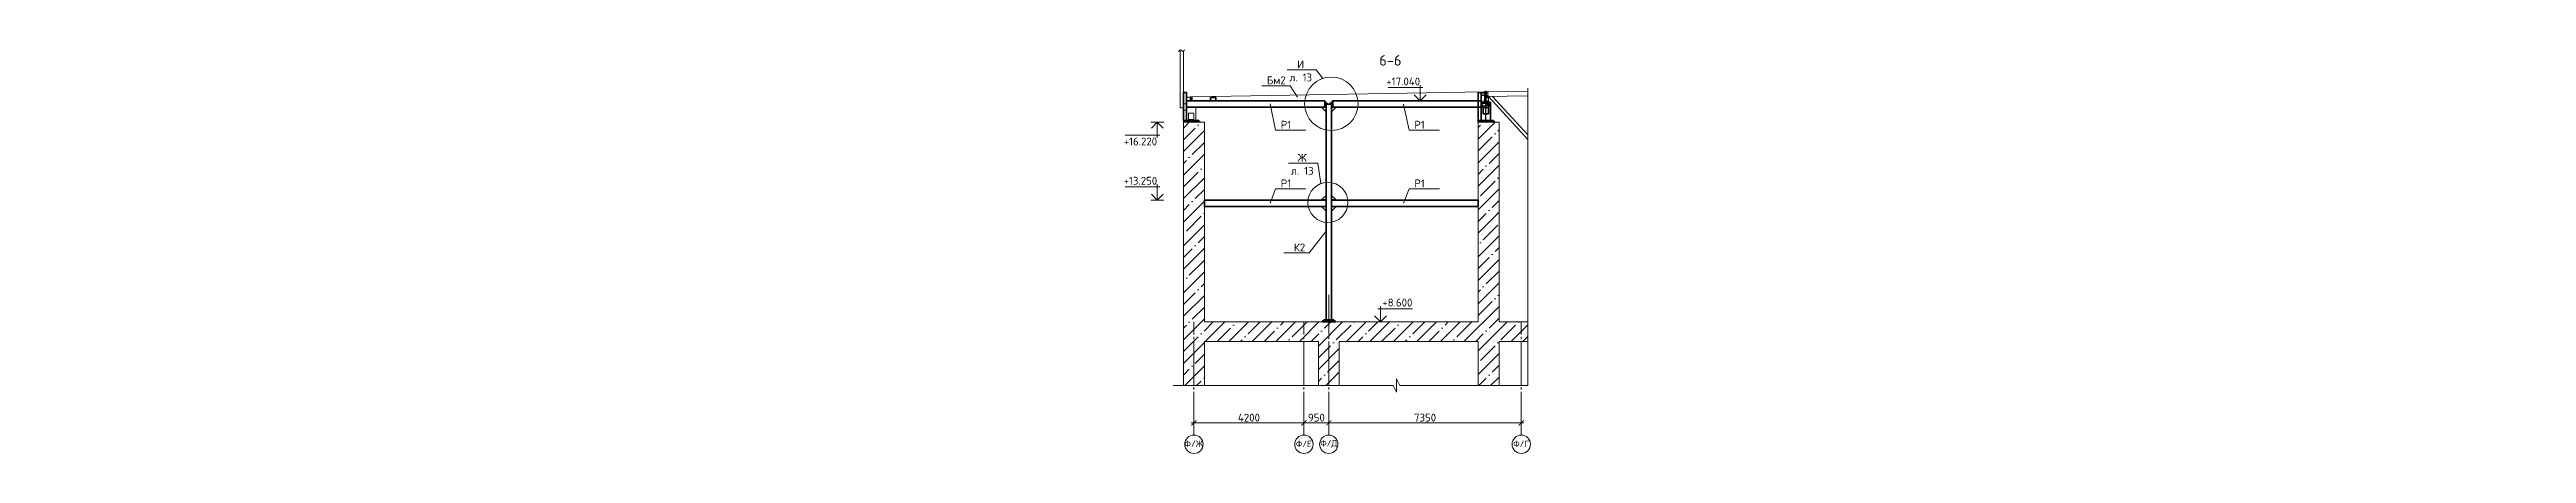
# Model space of a CAD drawing. Header units: millimetres. Extents: x -219546 to -124963, y -63890 to -48478.
import ezdxf
from ezdxf import colors
from ezdxf.entities.mleader import LeaderData, LeaderLine
from ezdxf.math import Vec2, Vec3

# ---------------------------------------------------------------- set-up
doc = ezdxf.new("R2010")
doc.units = ezdxf.units.MM
doc.linetypes.add('JIS_02_2.0', pattern=[3, 2, -1])
doc.linetypes.add('JIS_08_11', pattern=[12.8, 11, -0.6, 0.6, -0.6])
for name, color, linetype, lineweight in [('НАДПИСИ', 11, 'Continuous', 13), ('ОСЕВАЯ', 50, 'JIS_08_11', 13), ('ОСНОВНАЯ', 213, 'Continuous', 35), ('РАЗМЕРЫ', 141, 'Continuous', 13), ('ШТРИХОВАЯ', 84, 'JIS_02_2.0', 13)]:
    doc.layers.add(name, color=color, linetype=linetype, lineweight=lineweight)
doc.styles.add('_ОСК', font='isocpeur.ttf', dxfattribs={"height": 3})
doc.styles.add('ОСК', font='isocpeur.ttf')
doc.dimstyles.new('Размеры_общие', dxfattribs={"dimtxt": 3, "dimasz": 2, "dimexe": 1, "dimexo": 0, "dimgap": 0.5, "dimtad": 1, "dimdec": 0, "dimzin": 0, "dimdsep": 46, "dimtxsty": 'ОСК', "dimblk": 'ARCHTICK', "dimcen": 1, "dimdle": 1, "dimclrd": 256, "dimclre": 256, "dimclrt": 256, "dimadec": 0, "dimazin": 0, "dimtfac": 1, "dimtdec": 0, "dimtofl": 0, "dimtmove": 1, "dimatfit": 3, "dimfxl": 1, "dimtolj": 1, "dimtzin": 0, "dimlwd": -1, "dimlwe": -1, "dimarcsym": 0})

# ---------------------------------------------------------------- blocks, each defined once
blk = doc.blocks.new('A$C42093D09')
at = {"layer": 'ОСНОВНАЯ'}
for q in [(22, 228), (478, 228)]:
    blk.add_line((250, 0), q, dxfattribs=at)
at = {"layer": 'РАЗМЕРЫ'}
for p, q in [((150, 500), (1475, 500)), ((250, 0), (250, 600)), ((250, 0), (250, 600)), ((250, 0), (250, 600)), ((500, 0), (0, 0))]:
    blk.add_line(p, q, dxfattribs=at)
blk = doc.blocks.new('_ArchTick')
at = {"color": 0, "linetype": 'ByBlock', "const_width": 0.15}
blk.add_lwpolyline([(-0.5, -0.5), (0.5, 0.5)], dxfattribs=at)
blk = doc.blocks.new('*D8')
at = {"layer": 'Defpoints', "color": 0, "transparency": 16777216}
for p in [(-175846, -62558), (-171646, -62558), (-171646, -62724)]:
    blk.add_point(p, dxfattribs=at)
at = {"layer": 'НАДПИСИ', "transparency": 16777216}
for p, q in [((-175946, -62724), (-171546, -62724)), ((-175846, -62558), (-175846, -62824)), ((-171646, -62558), (-171646, -62824))]:
    blk.add_line(p, q, dxfattribs=at)
at = {"layer": 'НАДПИСИ', "transparency": 16777216, "xscale": 200, "yscale": 200, "zscale": 200, "rotation": 180}
blk.add_blockref('_ArchTick', (-175846, -62724), dxfattribs=at)
at = {"layer": 'НАДПИСИ', "transparency": 16777216, "xscale": 200, "yscale": 200, "zscale": 200}
blk.add_blockref('_ArchTick', (-171646, -62724), dxfattribs=at)
at = {"layer": 'НАДПИСИ', "transparency": 16777216, "insert": (-173746, -62524), "char_height": 300, "attachment_point": 5, "style": '_ОСК'}
blk.add_mtext('\\A1;4200', dxfattribs=at)
blk = doc.blocks.new('_None')
blk = doc.blocks.new('*D9')
at = {"layer": 'Defpoints', "color": 0, "transparency": 16777216}
for p in [(-171646, -62558), (-170696, -62444), (-170696, -62724)]:
    blk.add_point(p, dxfattribs=at)
at = {"layer": 'НАДПИСИ', "transparency": 16777216}
for p, q in [((-171746, -62724), (-170596, -62724)), ((-171646, -62558), (-171646, -62824)), ((-170696, -62444), (-170696, -62824))]:
    blk.add_line(p, q, dxfattribs=at)
at = {"layer": 'НАДПИСИ', "transparency": 16777216, "xscale": 200, "yscale": 200, "zscale": 200, "rotation": 180}
blk.add_blockref('_ArchTick', (-171646, -62724), dxfattribs=at)
at = {"layer": 'НАДПИСИ', "transparency": 16777216, "xscale": 200, "yscale": 200, "zscale": 200}
blk.add_blockref('_ArchTick', (-170696, -62724), dxfattribs=at)
at = {"layer": 'НАДПИСИ', "transparency": 16777216, "insert": (-171171, -62524), "char_height": 300, "attachment_point": 5, "style": '_ОСК'}
blk.add_mtext('\\A1;950', dxfattribs=at)
blk = doc.blocks.new('*D10')
at = {"layer": 'Defpoints', "color": 0, "transparency": 16777216}
for p in [(-170696, -62444), (-163346, -62429), (-163346, -62724)]:
    blk.add_point(p, dxfattribs=at)
at = {"layer": 'НАДПИСИ', "transparency": 16777216}
for p, q in [((-170796, -62724), (-163246, -62724)), ((-170696, -62444), (-170696, -62824)), ((-163346, -62429), (-163346, -62824))]:
    blk.add_line(p, q, dxfattribs=at)
at = {"layer": 'НАДПИСИ', "transparency": 16777216, "xscale": 200, "yscale": 200, "zscale": 200, "rotation": 180}
blk.add_blockref('_ArchTick', (-170696, -62724), dxfattribs=at)
at = {"layer": 'НАДПИСИ', "transparency": 16777216, "xscale": 200, "yscale": 200, "zscale": 200}
blk.add_blockref('_ArchTick', (-163346, -62724), dxfattribs=at)
at = {"layer": 'НАДПИСИ', "transparency": 16777216, "insert": (-167021, -62524), "char_height": 300, "attachment_point": 5, "style": '_ОСК'}
blk.add_mtext('\\A1;7350', dxfattribs=at)

msp = doc.modelspace()

# ---------------------------------------------------------------- hatches: boundary and pattern name
at = {"layer": 'НАДПИСИ'}
h = msp.add_hatch(color=256, dxfattribs=at)
h.dxf.hatch_style = 1
h.paths.add_polyline_path([(-164710.1, -50450.5, 0.4142136), (-164720.1, -50460.5), (-164710.1, -50460.5)])
h = msp.add_hatch(color=256, dxfattribs=at)
h.dxf.hatch_style = 1
h.paths.add_polyline_path([(-164694.1, -50450.5, -0.4142136), (-164684.1, -50460.5), (-164694.1, -50460.5)])
h = msp.add_hatch(dxfattribs=at)
h.set_pattern_fill('ANSI35', color=256, scale=100)
h.set_pattern_definition([(45, (-52207.4, -3766.4), (-449.0128, 449.0128), []), (45, (-51758.36, -3766.4), (-449.0128, 449.0128), [793.75, -158.75, 0, -158.75])])
h.paths.add_polyline_path([(-176246.1, -61298.2), (-175446.1, -61298.2), (-175446.1, -59620.5), (-171646.1, -59620.5), (-171646.1, -58870.5), (-175446.1, -58870.5), (-175446.1, -51250.5), (-176246.1, -51250.5)])
h.paths.add_polyline_path([(-171096.1, -59620.5), (-171096.1, -61298.2), (-170696.1, -61298.2), (-170696.1, -58870.5), (-170941.1, -58870.5), (-171646.1, -58870.5), (-171646.1, -59620.5)])
h.paths.add_polyline_path([(-170296.1, -59620.5), (-164996.1, -59620.5), (-164996.1, -61298.2), (-164196.1, -61298.2), (-164196.1, -59620.5), (-163346.1, -59620.5), (-163346.1, -58870.5), (-164196.1, -58870.5), (-164196.1, -51646.2, -0.204581), (-164996.1, -51681.9), (-164996.1, -58870.5), (-170696.1, -58870.5), (-170696.1, -61298.2), (-170296.1, -61298.2)])
h.paths.add_polyline_path([(-163099.5, -58870.5), (-163346.1, -58870.5), (-163346.1, -59620.5), (-163099.5, -59620.5)])
h.paths.add_polyline_path([(-164196.1, -51646.2), (-164196.1, -51250.5), (-164996.1, -51250.5), (-164996.1, -51681.9, 0.204581)])
h = msp.add_hatch(dxfattribs=at)
h.set_pattern_fill('AR-SAND', color=256, scale=0.5)
h.set_pattern_definition([(37.5, (-263443.697, -5702.894), (-0.8000156, 24.470662), [0, -19.304, 0, -21.59, 0, -20.6375]), (7.5, (-263443.697, -5702.894), (22.476164, 35.841255), [0, -10.414, 0, -17.399, 0, -6.6675]), (327.5, (-263459.318, -5702.894), (39.5496185, 0.0718592), [0, -6.35, 0, -22.86, 0, -29.845]), (317.5, (-263459.318, -5702.894), (38.177823, 11.146466), [0, -3.175, 0, -14.986, 0, -17.145])])
edge = h.paths.add_edge_path()
edge.add_line((-170791.1, -58870.5), (-170791.1, -58820.5))
edge.add_line((-170791.1, -58820.5), (-170891.1, -58820.5))
edge.add_arc((-170891.3, -58870.3), 49.8, 89.819862, 180.180138)
edge.add_line((-170941.1, -58870.5), (-170791.1, -58870.5))
h.paths.add_polyline_path([(-170791.1, -58820.5), (-170791.1, -58870.5), (-170691.1, -58870.5), (-170691.1, -58820.5)])
h.paths.add_polyline_path([(-170591.1, -58870.5), (-170591.1, -58820.5), (-170691.1, -58820.5), (-170691.1, -58870.5)])
edge = h.paths.add_edge_path()
edge.add_arc((-170501.1, -58870.5), 50, 0, 90)
edge.add_line((-170501.1, -58820.5), (-170591.1, -58820.5))
edge.add_line((-170591.1, -58820.5), (-170591.1, -58870.5))
edge.add_line((-170591.1, -58870.5), (-170451.1, -58870.5))
at = {"layer": 'ОСНОВНАЯ'}
h = msp.add_hatch(color=256, dxfattribs=at)
h.dxf.hatch_style = 1
edge = h.paths.add_edge_path()
edge.add_arc((-164822.1, -50530.5), 11.5, 0, 90)
edge.add_line((-164822.1, -50519), (-164822.1, -50530.5))
edge.add_line((-164822.1, -50530.5), (-164810.6, -50530.5))
edge = h.paths.add_edge_path()
edge.add_arc((-164822.1, -50530.5), 11.5, 270, 360)
edge.add_line((-164810.6, -50530.5), (-164822.1, -50530.5))
edge.add_line((-164822.1, -50530.5), (-164822.1, -50542))
edge = h.paths.add_edge_path()
edge.add_arc((-164822.1, -50530.5), 11.5, 180, 270)
edge.add_line((-164822.1, -50542), (-164822.1, -50530.5))
edge.add_line((-164822.1, -50530.5), (-164833.6, -50530.5))
edge = h.paths.add_edge_path()
edge.add_arc((-164822.1, -50530.5), 11.5, 90, 180)
edge.add_line((-164833.6, -50530.5), (-164822.1, -50530.5))
edge.add_line((-164822.1, -50530.5), (-164822.1, -50519))
h = msp.add_hatch(color=256, dxfattribs=at)
h.dxf.hatch_style = 1
edge = h.paths.add_edge_path()
edge.add_arc((-164822.1, -50630.5), 11.5, 0, 90)
edge.add_line((-164822.1, -50619), (-164822.1, -50630.5))
edge.add_line((-164822.1, -50630.5), (-164810.6, -50630.5))
edge = h.paths.add_edge_path()
edge.add_arc((-164822.1, -50630.5), 11.5, 270, 360)
edge.add_line((-164810.6, -50630.5), (-164822.1, -50630.5))
edge.add_line((-164822.1, -50630.5), (-164822.1, -50642))
edge = h.paths.add_edge_path()
edge.add_arc((-164822.1, -50630.5), 11.5, 180, 270)
edge.add_line((-164822.1, -50642), (-164822.1, -50630.5))
edge.add_line((-164822.1, -50630.5), (-164833.6, -50630.5))
edge = h.paths.add_edge_path()
edge.add_arc((-164822.1, -50630.5), 11.5, 90, 180)
edge.add_line((-164833.6, -50630.5), (-164822.1, -50630.5))
edge.add_line((-164822.1, -50630.5), (-164822.1, -50619))
h = msp.add_hatch(color=256, dxfattribs=at)
h.dxf.hatch_style = 1
edge = h.paths.add_edge_path()
edge.add_arc((-164582.1, -50530.5), 11.5, 450, 540, ccw=False)
edge.add_line((-164582.1, -50519), (-164582.1, -50530.5))
edge.add_line((-164582.1, -50530.5), (-164593.6, -50530.5))
edge = h.paths.add_edge_path()
edge.add_arc((-164582.1, -50530.5), 11.5, 180, 270, ccw=False)
edge.add_line((-164593.6, -50530.5), (-164582.1, -50530.5))
edge.add_line((-164582.1, -50530.5), (-164582.1, -50542))
edge = h.paths.add_edge_path()
edge.add_arc((-164582.1, -50530.5), 11.5, 270, 360, ccw=False)
edge.add_line((-164582.1, -50542), (-164582.1, -50530.5))
edge.add_line((-164582.1, -50530.5), (-164570.6, -50530.5))
edge = h.paths.add_edge_path()
edge.add_arc((-164582.1, -50530.5), 11.5, 360, 450, ccw=False)
edge.add_line((-164570.6, -50530.5), (-164582.1, -50530.5))
edge.add_line((-164582.1, -50530.5), (-164582.1, -50519))
h = msp.add_hatch(color=256, dxfattribs=at)
h.dxf.hatch_style = 1
edge = h.paths.add_edge_path()
edge.add_arc((-164582.1, -50630.5), 11.5, 450, 540, ccw=False)
edge.add_line((-164582.1, -50619), (-164582.1, -50630.5))
edge.add_line((-164582.1, -50630.5), (-164593.6, -50630.5))
edge = h.paths.add_edge_path()
edge.add_arc((-164582.1, -50630.5), 11.5, 180, 270, ccw=False)
edge.add_line((-164593.6, -50630.5), (-164582.1, -50630.5))
edge.add_line((-164582.1, -50630.5), (-164582.1, -50642))
edge = h.paths.add_edge_path()
edge.add_arc((-164582.1, -50630.5), 11.5, 270, 360, ccw=False)
edge.add_line((-164582.1, -50642), (-164582.1, -50630.5))
edge.add_line((-164582.1, -50630.5), (-164570.6, -50630.5))
edge = h.paths.add_edge_path()
edge.add_arc((-164582.1, -50630.5), 11.5, 360, 450, ccw=False)
edge.add_line((-164570.6, -50630.5), (-164582.1, -50630.5))
edge.add_line((-164582.1, -50630.5), (-164582.1, -50619))

# ---------------------------------------------------------------- linework, layer by layer
at = {"color": 1, "lineweight": 35}
for p, q in [((-176246.1, -50120.5), (-176246.1, -51180.5)), ((-176126.1, -50120.5), (-176246.1, -50120.5)), ((-176126.1, -50120.5), (-176126.1, -51180.5)), ((-164996.1, -50120.5), (-164996.1, -51180.5)), ((-164876.1, -50120.5), (-164876.1, -51180.5)), ((-176246.1, -50670.5), (-176246.1, -50430.5)), ((-170846.1, -50430.5), (-176126.1, -50430.5)), ((-170796.1, -50670.5), (-176126.1, -50670.5)), ((-175209.3, -50305.5), (-175209.3, -50430.5)), ((-175209.3, -50305.5), (-175009.3, -50305.5)), ((-175209.3, -50430.5), (-175009.3, -50430.5)), ((-175009.3, -50305.5), (-175009.3, -50430.5)), ((-171215.9, -50430.5), (-171015.9, -50430.5)), ((-170796.1, -50680.5), (-170946.1, -50680.5)), ((-170946.1, -50680.5), (-170946.1, -50700.5)), ((-170946.1, -50680.5), (-170936.1, -50680.5)), ((-170796.1, -50850), (-170946.1, -50700.5)), ((-170846.1, -50670.5), (-170846.1, -50430.5)), ((-170846.1, -50539.4), (-170845.5, -50571.4)), ((-170545.9, -50550.1), (-170845.8, -50555.4)), ((-170545.6, -50566.1), (-170845.5, -50571.4)), ((-170596.1, -50670.5), (-170436.1, -50670.5)), ((-170596.1, -50680.5), (-170446.1, -50680.5)), ((-170596.1, -50850), (-170446.1, -50700.5)), ((-164876.1, -50430.5), (-170546.1, -50430.5)), ((-170546.1, -50670.5), (-170546.1, -50430.5)), ((-170546.1, -50534.1), (-170545.6, -50566.1)), ((-164876.1, -50670.5), (-170546.1, -50670.5)), ((-170446.1, -50680.5), (-170456.1, -50680.5)), ((-170446.1, -50680.5), (-170446.1, -50700.5)), ((-170385.8, -50430.5), (-170185.8, -50430.5)), ((-176246.1, -51180.5), (-175658.1, -51180.5)), ((-176246.1, -51180.5), (-176246.1, -51200.5)), ((-176246.1, -51200.5), (-175658.1, -51200.5)), ((-175658.1, -51180.5), (-175658.1, -51200.5)), ((-164996.1, -51180.5), (-164408.1, -51180.5)), ((-164996.1, -51180.5), (-164996.1, -51200.5)), ((-164996.1, -51200.5), (-164408.1, -51200.5)), ((-164996.1, -51200.5), (-164996.1, -51250.5)), ((-164408.1, -51180.5), (-164408.1, -51200.5)), ((-170796.1, -54220.5), (-175446.1, -54220.5)), ((-175446.1, -54220.5), (-175446.1, -54460.5)), ((-170796.1, -54460.5), (-175446.1, -54460.5)), ((-170796.1, -54041), (-170946.1, -54190.5)), ((-170946.1, -54210.5), (-170946.1, -54190.5)), ((-170796.1, -54210.5), (-170946.1, -54210.5)), ((-170946.1, -54210.5), (-170936.1, -54210.5)), ((-170796.1, -54470.5), (-170946.1, -54470.5)), ((-170946.1, -54470.5), (-170946.1, -54490.5)), ((-170946.1, -54470.5), (-170936.1, -54470.5)), ((-170796.1, -54640), (-170946.1, -54490.5)), ((-170596.1, -54041), (-170446.1, -54190.5)), ((-170596.1, -54210.5), (-170446.1, -54210.5)), ((-164996.1, -54220.5), (-170596.1, -54220.5)), ((-170596.1, -54220.5), (-170436.1, -54220.5)), ((-164996.1, -54460.5), (-170596.1, -54460.5)), ((-170596.1, -54460.5), (-170436.1, -54460.5)), ((-170596.1, -54470.5), (-170446.1, -54470.5)), ((-170596.1, -54640), (-170446.1, -54490.5)), ((-170446.1, -54210.5), (-170456.1, -54210.5)), ((-170446.1, -54470.5), (-170456.1, -54470.5)), ((-170446.1, -54210.5), (-170446.1, -54190.5)), ((-170446.1, -54470.5), (-170446.1, -54490.5)), ((-164996.1, -54220.5), (-164996.1, -54460.5))]:
    msp.add_line(p, q, dxfattribs=at)
at = {"color": 1, "lineweight": 50}
for p, q in [((-170833.2, -50545.9), (-170833.2, -50445.9)), ((-170733.2, -50545.9), (-170833.2, -50545.9)), ((-170658.5, -50540.4), (-170558.5, -50540.4)), ((-170558.5, -50540.4), (-170558.5, -50440.4))]:
    msp.add_line(p, q, dxfattribs=at)
for p, q in [((-164594.3, -50144.4), (-164838, -50144.4)), ((-164594.3, -50234.4), (-164838, -50234.4)), ((-164692.1, -50460.5), (-164692.1, -50300.5)), ((-164612.1, -50300.5), (-164612.1, -50460.5))]:
    msp.add_line(p, q)
at = {"color": 1, "lineweight": 35}
for centre, start, end in [((-170946.1, -50670.5), 180, 270), ((-170446.1, -50670.5), 270, 0), ((-170946.1, -54220.5), 90, 180), ((-170946.1, -54460.5), 180, 270), ((-170446.1, -54220.5), 0, 90), ((-170446.1, -54460.5), 270, 0)]:
    msp.add_arc(centre, 10, start, end, dxfattribs=at)
at = {"layer": 'НАДПИСИ'}
for p, q in [((-176366.1, -50702.6), (-176366.1, -48494)), ((-176246.1, -50777.2), (-176246.1, -48546.2)), ((-164734.1, -50092.4), (-175920.1, -50288.1)), ((-164734.1, -50092.4), (-175920.1, -50288.1)), ((-164876.1, -51180.5), (-164876.1, -50120.5)), ((-164734.1, -50430.5), (-164734.1, -50082.1)), ((-164734.1, -50082.1), (-164718.1, -50082.1)), ((-164734.1, -50430.5), (-164734.1, -50082.1)), ((-164734.1, -50082.1), (-164718.1, -50082.1)), ((-164718.1, -50430.5), (-164718.1, -50082.1)), ((-164718.1, -50430.5), (-164718.1, -50082.1)), ((-164686.1, -50300.5), (-164686.1, -50079.6)), ((-164670.1, -50079.6), (-164686.1, -50079.6)), ((-164686.1, -50300.5), (-164686.1, -50079.6)), ((-164670.1, -50079.6), (-164686.1, -50079.6)), ((-163099.5, -50063.8), (-164670.1, -50091.3)), ((-164670.1, -50300.5), (-164670.1, -50079.6)), ((-164670.1, -50300.5), (-164670.1, -50079.6)), ((-163099.5, -61298.2), (-163099.5, -49951)), ((-176246.1, -50702.6), (-176366.1, -50702.6)), ((-176246.1, -50292.1), (-176246.1, -50474.6)), ((-175984.1, -50292.1), (-176126.1, -50292.1)), ((-176052.1, -50910.5), (-176012.1, -50910.5)), ((-176052.1, -50910.5), (-175852.1, -50910.5)), ((-176052.1, -51150.5), (-176052.1, -50910.5)), ((-175968.1, -50282.1), (-175984.1, -50282.1)), ((-175984.1, -50420.5), (-175984.1, -50282.1)), ((-175968.1, -50420.5), (-175968.1, -50282.1)), ((-175936.1, -50420.5), (-175936.1, -50278.1)), ((-175920.1, -50278.1), (-175936.1, -50278.1)), ((-175920.1, -50420.5), (-175920.1, -50278.1)), ((-175852.1, -50910.5), (-175852.1, -51150.5)), ((-175778.1, -51180.5), (-175778.1, -50670.5)), ((-164594.3, -50144.4), (-164838, -50144.4)), ((-164594.3, -50234.4), (-164838, -50234.4)), ((-164602.1, -50930.5), (-164802.1, -50930.5)), ((-164710.1, -50190.5), (-164694.1, -50190.5)), ((-164710.1, -50190.5), (-164710.1, -50430.5)), ((-164694.1, -50190.5), (-164694.1, -50430.5)), ((-164692.1, -50430.5), (-164692.1, -50300.5)), ((-164692.1, -50300.5), (-164612.1, -50300.5)), ((-164670.1, -50300.5), (-164686.1, -50300.5)), ((-163099.5, -50243.8), (-164670.1, -50271.3)), ((-164612.1, -50300.5), (-164612.1, -50430.5)), ((-164600.1, -50270.1), (-163099.5, -51915.5)), ((-164528.1, -51180.5), (-164528.1, -50490.5)), ((-164440.3, -50267.3), (-163099.5, -51737.5)), ((-176246.1, -61298.2), (-176246.1, -51200.5)), ((-175446.1, -51250.5), (-176246.1, -51250.5)), ((-175852.1, -51150.5), (-176052.1, -51150.5)), ((-176012.1, -51150.5), (-176052.1, -51150.5)), ((-175446.1, -58870.5), (-175446.1, -51250.5)), ((-164996.1, -51250.5), (-164196.1, -51250.5)), ((-164196.1, -51250.5), (-164996.1, -51250.5)), ((-164996.1, -58870.5), (-164996.1, -51250.5)), ((-164196.1, -58870.5), (-164196.1, -51250.5)), ((-164996.1, -58870.5), (-175446.1, -58870.5)), ((-163099.5, -58870.5), (-164196.1, -58870.5)), ((-171096.1, -59620.5), (-175446.1, -59620.5)), ((-175446.1, -61298.2), (-175446.1, -59620.5)), ((-171096.1, -59620.5), (-171096.1, -61298.2)), ((-164996.1, -59620.5), (-170296.1, -59620.5)), ((-170296.1, -59620.5), (-170296.1, -61298.2)), ((-164996.1, -61298.2), (-164996.1, -59620.5)), ((-163099.5, -59620.5), (-164196.1, -59620.5)), ((-164196.1, -61298.2), (-164196.1, -59620.5)), ((-168240.3, -61298.2), (-176643.4, -61298.2)), ((-168109.5, -61548.2), (-168240.3, -61298.2)), ((-168109.5, -61048.2), (-168109.5, -61548.2)), ((-168109.5, -61048.2), (-167978.7, -61298.2)), ((-163099.5, -61298.2), (-167978.7, -61298.2))]:
    msp.add_line(p, q, dxfattribs=at)
for centre, radius in [((-170599.6, -50548.1), 1019.5), ((-170731.9, -54309.5), 765.1), ((-175846.1, -63540), 350), ((-171646.1, -63540), 350), ((-170696.1, -63540), 350), ((-163346.1, -63540), 350)]:
    msp.add_circle(centre, radius, dxfattribs=at)
for centre, radius, start, end in [((-164710.1, -50460.5), 10, 90, 180), ((-164694.1, -50460.5), 10, 0, 90), ((-175658, -51250.5), 50, 0, 90.186899), ((-164408.3, -51250.5), 50, 0, 90.186899)]:
    msp.add_arc(centre, radius, start, end, dxfattribs=at)
msp.add_spline([(-176439.8, -48554.9), (-176335.5, -48495.7), (-176275.8, -48555.2), (-176200.4, -48489.6)], degree=3, dxfattribs=at)
at = {"layer": 'ОСЕВАЯ', "linetype": 'JIS_08_11'}
for p, q in [((-164532.1, -50530.5), (-164852.1, -50530.5)), ((-164532.1, -50630.5), (-164852.1, -50630.5)), ((-164822.1, -50520.9), (-164822.1, -50580.2)), ((-164822.1, -50620.9), (-164822.1, -50680.2)), ((-164762.1, -50490.5), (-164762.1, -50419.7)), ((-164582.1, -50520.9), (-164582.1, -50580.2)), ((-164582.1, -50620.9), (-164582.1, -50680.2))]:
    msp.add_line(p, q, dxfattribs=at)
at = {"layer": 'ОСЕВАЯ', "linetype": 'JIS_08_11', "ltscale": 150}
for p, q in [((-170696.1, -63190), (-170696.1, -57836.6)), ((-175846.1, -63190), (-175846.1, -58870.5)), ((-171646.1, -63190), (-171646.1, -58870.5)), ((-163346.1, -63190), (-163346.1, -58870.5))]:
    msp.add_line(p, q, dxfattribs=at)
at = {"layer": 'ОСНОВНАЯ', "color": 1}
msp.add_line((-164876.1, -50120.5), (-164996.1, -50120.5), dxfattribs=at)
at = {"layer": 'ОСНОВНАЯ'}
for p, q in [((-164734.1, -50460.5), (-164734.1, -50082.1)), ((-164734.1, -50082.1), (-164718.1, -50082.1)), ((-164734.1, -50460.5), (-164734.1, -50082.1)), ((-164734.1, -50082.1), (-164718.1, -50082.1)), ((-164718.1, -50460.5), (-164718.1, -50082.1)), ((-164718.1, -50460.5), (-164718.1, -50082.1)), ((-164686.1, -50300.5), (-164686.1, -50079.6)), ((-164670.1, -50079.6), (-164686.1, -50079.6)), ((-164686.1, -50300.5), (-164686.1, -50079.6)), ((-164670.1, -50079.6), (-164686.1, -50079.6)), ((-164670.1, -50300.5), (-164670.1, -50079.6)), ((-164670.1, -50300.5), (-164670.1, -50079.6)), ((-170796.1, -58790.5), (-170796.1, -50570.5)), ((-170596.1, -58790.5), (-170596.1, -50567)), ((-164876.1, -51180.5), (-164876.1, -50490.5)), ((-164876.1, -50490.5), (-164528.1, -50490.5)), ((-164802.1, -50690.5), (-164602.1, -50690.5)), ((-164802.1, -50930.5), (-164802.1, -50690.5)), ((-164602.1, -50930.5), (-164802.1, -50930.5)), ((-164792.1, -50460.5), (-164612.1, -50460.5)), ((-164702.1, -50460.5), (-164792.1, -50460.5)), ((-164792.1, -50460.5), (-164792.1, -50490.5)), ((-164787.1, -50460.5), (-164787.1, -50450.5)), ((-164737.1, -50450.5), (-164787.1, -50450.5)), ((-164737.1, -50450.5), (-164737.1, -50460.5)), ((-164737.1, -50460.5), (-164737.1, -50450.5)), ((-164710.1, -50190.5), (-164694.1, -50190.5)), ((-164710.1, -50190.5), (-164710.1, -50460.5)), ((-164702.1, -50460.5), (-164612.1, -50460.5)), ((-164694.1, -50190.5), (-164694.1, -50460.5)), ((-164692.1, -50300.5), (-164612.1, -50300.5)), ((-164670.1, -50300.5), (-164686.1, -50300.5)), ((-164612.1, -50460.5), (-164612.1, -50490.5)), ((-164602.1, -50690.5), (-164602.1, -50930.5)), ((-164528.1, -51180.5), (-164528.1, -50490.5)), ((-170451.1, -58870.5), (-170941.1, -58870.5)), ((-170501.1, -58790.5), (-170891.1, -58790.5)), ((-170891.1, -58790.5), (-170891.1, -58820.5)), ((-170891.1, -58790.5), (-170501.1, -58790.5)), ((-170891.1, -58820.5), (-170501.1, -58820.5)), ((-170501.1, -58820.5), (-170501.1, -58790.5))]:
    msp.add_line(p, q, dxfattribs=at)
for centre in [(-164822.1, -50530.5), (-164822.1, -50630.5), (-164582.1, -50530.5), (-164582.1, -50630.5)]:
    msp.add_circle(centre, 11.5, dxfattribs=at)
for centre, start, end in [((-170891.1, -58870.5), 90, 180), ((-170501.1, -58870.5), 0, 90)]:
    msp.add_arc(centre, 50, start, end, dxfattribs=at)
at = {"layer": 'ШТРИХОВАЯ'}
for p, q in [((-176246.1, -50499.8), (-176246.1, -50656.5)), ((-176232.8, -50550.5), (-176139.4, -50550.5)), ((-176232.8, -50790.5), (-176139.4, -50790.5)), ((-164707.1, -51180.5), (-164707.1, -50460.5)), ((-164697.1, -51180.5), (-164697.1, -50460.5)), ((-164528.1, -50575.5), (-164697.1, -50575.5)), ((-164528.1, -50585.5), (-164697.1, -50585.5)), ((-164528.1, -50585.5), (-164697.1, -50585.5))]:
    msp.add_line(p, q, dxfattribs=at)
for centre, start, end in [((-176232.8, -50563.8), 90, 180), ((-176232.8, -50777.2), 180, 270), ((-176139.4, -50563.8), 0, 90), ((-176139.4, -50777.2), 270, 0)]:
    msp.add_arc(centre, 13.3, start, end, dxfattribs=at)

# ---------------------------------------------------------------- block references
at = {"color": 1, "xscale": -1}
for p in [(-166958.6, -50430.5), (-176994.7, -54220.5)]:
    msp.add_blockref('A$C42093D09', p, dxfattribs=at)
at = {"rotation": 180.0000538312559}
msp.add_blockref('A$C42093D09', (-176994.7, -51250.5), dxfattribs=at)
msp.add_blockref('A$C42093D09', (-168974.8, -58870.5))

# ---------------------------------------------------------------- texts
at = {"layer": 'НАДПИСИ', "style": 'ОСК'}
for s, insert, char_height, width, attachment_point in [('6-6', (-168346, -48890.8), 400, 19492.626, 5), ('+8.600', (-168078.7, -58284.6), 300, 2680.15, 8), ('Ф/Ж', (-175848.8, -63525.3), 250, 2000, 5), ('Ф/Е', (-171648.8, -63525.3), 250, 2000, 5), ('Ф/Д', (-170698.8, -63525.3), 250, 2000, 5), ('Ф/Г', (-163348.8, -63525.3), 250, 2000, 5)]:
    msp.add_mtext(s, dxfattribs=dict(at, insert=insert, char_height=char_height, width=width, attachment_point=attachment_point))
at = {"layer": 'НАДПИСИ', "color": 1, "char_height": 300, "width": 2680.15, "attachment_point": 8, "style": 'ОСК'}
for s, insert in [('+17.040', (-167854.7, -49844.6)), ('+13.250', (-177890.8, -53634.6))]:
    msp.add_mtext(s, dxfattribs=dict(at, insert=insert))
at = {"layer": 'НАДПИСИ', "insert": (-177890.8, -51836.4), "char_height": 300, "width": 2680.15, "attachment_point": 2, "rotation": 0.000054, "style": 'ОСК'}
msp.add_mtext('+16.220', dxfattribs=at)

# ---------------------------------------------------------------- dimensions: what is measured, and where the dimension line sits
at = {"layer": 'НАДПИСИ'}
for base, p1, p2, picture, middle in [((-171646.1, -62723.6), (-175846.1, -62557.6), (-171646.1, -62557.6), '*D8', (-173746.1, -62523.6)), ((-170696.1, -62723.6), (-171646.1, -62557.6), (-170696.1, -62444.4), '*D9', (-171171.1, -62523.6)), ((-163346.1, -62723.6), (-170696.1, -62444.4), (-163346.1, -62428.5), '*D10', (-167021.1, -62523.6))]:
    dim = msp.add_linear_dim(base=base, p1=p1, p2=p2, dimstyle='Размеры_общие', override={"dimscale": 100, "dimtxsty": '_ОСК'}, dxfattribs=at)
    dim.commit()
    dim.dimension.update_dxf_attribs({"geometry": picture, "text_midpoint": middle})

# ---------------------------------------------------------------- leaders
ml = msp.add_multileader_mtext('Standard', dxfattribs=at)
ml.set_content('И\\Pл. 13', color=256, style='ОСК')
ml.set_leader_properties(color=256, linetype='ByLayer', lineweight=-1)
ml.set_arrow_properties(name='NONE')
ml.build(insert=Vec2(0, 0))
ml.multileader.update_dxf_attribs({"has_dogleg": 0, "text_left_attachment_type": 6, "text_right_attachment_type": 6, "dogleg_length": 0, "arrow_head_size": 150, "scale": 100})
ctx = ml.context
ctx.base_point, ctx.scale, ctx.char_height, ctx.arrow_head_size, ctx.landing_gap_size, ctx.plane_origin = Vec3(-172360, -49251.2), 100, 300, 150, 200, Vec3(-172830.1, -48613.1)
ctx.left_attachment, ctx.right_attachment, ctx.text_align_type = 6, 6, 1
notes = []
notes.append((ctx, [(0, (1, 1, 0), (-171180, -49251.2), (-1, 0), 0, [(3, [(-170928.4, -49583)], 0, [])])]))
ctx.mtext.insert, ctx.mtext.width, ctx.mtext.alignment, ctx.mtext.flow_direction = Vec3(-171770, -48891.2), 934.964, 2, 5
ml = msp.add_multileader_mtext('Standard', dxfattribs=at)
ml.set_content(' Бм2', color=256, style='ОСК')
ml.set_leader_properties(color=256, linetype='ByLayer', lineweight=-1)
ml.set_arrow_properties(name='NONE')
ml.build(insert=Vec2(0, 0))
ml.multileader.update_dxf_attribs({"has_dogleg": 0, "text_left_attachment_type": 6, "text_right_attachment_type": 6, "dogleg_length": 0, "arrow_head_size": 150, "scale": 100})
ctx = ml.context
ctx.base_point, ctx.scale, ctx.char_height, ctx.arrow_head_size, ctx.landing_gap_size, ctx.plane_origin = Vec3(-173417.6, -49860.8), 100, 300, 150, 200, Vec3(-173770.3, -50858.9)
ctx.left_attachment, ctx.right_attachment, ctx.text_align_type = 6, 6, 1
notes.append((ctx, [(0, (1, 1, 0), (-172177.6, -49860.8), (-1, 0), 0, [(3, [(-171886.8, -50297.5)], 0, [])])]))
ctx.mtext.insert, ctx.mtext.width, ctx.mtext.alignment, ctx.mtext.flow_direction = Vec3(-172797.6, -49500.8), 934.964, 2, 5
at = {"layer": 'НАДПИСИ', "color": 1}
ml = msp.add_multileader_mtext('Standard', dxfattribs=at)
ml.set_content('Р1     ', color=1, style='ОСК')
ml.set_leader_properties(color=256, linetype='ByLayer', lineweight=-1)
ml.set_arrow_properties(name='NONE')
ml.build(insert=Vec2(0, 0))
ml.multileader.update_dxf_attribs({"has_dogleg": 0, "text_left_attachment_type": 6, "text_right_attachment_type": 6, "dogleg_length": 0, "arrow_head_size": 150, "scale": 100})
ctx = ml.context
ctx.base_point, ctx.scale, ctx.char_height, ctx.arrow_head_size, ctx.landing_gap_size, ctx.plane_origin = Vec3(-172730.6, -51557.3), 100, 300, 150, 200, Vec3(-173131.5, -50210.7)
ctx.left_attachment, ctx.right_attachment = 6, 6
notes.append((ctx, [(1, (1, 1, 0), (-172730.6, -51557.3), (1, 0), 0, [(3, [(-172941.7, -50554.8)], 0, [])])]))
ctx.mtext.insert, ctx.mtext.width, ctx.mtext.flow_direction = Vec3(-172530.6, -51197.3), 350.403, 5
ml = msp.add_multileader_mtext('Standard', dxfattribs=at)
ml.set_content('Р1     ', color=1, style='ОСК')
ml.set_leader_properties(color=256, linetype='ByLayer', lineweight=-1)
ml.set_arrow_properties(name='NONE')
ml.build(insert=Vec2(0, 0))
ml.multileader.update_dxf_attribs({"has_dogleg": 0, "text_left_attachment_type": 6, "text_right_attachment_type": 6, "dogleg_length": 0, "arrow_head_size": 150, "scale": 100})
ctx = ml.context
ctx.base_point, ctx.scale, ctx.char_height, ctx.arrow_head_size, ctx.landing_gap_size, ctx.plane_origin = Vec3(-167629.7, -51557.3), 100, 300, 150, 200, Vec3(-168030.6, -50210.7)
ctx.left_attachment, ctx.right_attachment = 6, 6
notes.append((ctx, [(1, (1, 1, 0), (-167629.7, -51557.3), (1, 0), 0, [(3, [(-167840.9, -50556.1)], 0, [])])]))
ctx.mtext.insert, ctx.mtext.width, ctx.mtext.flow_direction = Vec3(-167429.7, -51197.3), 350.403, 5
at = {"layer": 'НАДПИСИ'}
ml = msp.add_multileader_mtext('Standard', dxfattribs=at)
ml.set_content('Ж\\Pл. 13', color=256, style='ОСК')
ml.set_leader_properties(color=256, linetype='ByLayer', lineweight=-1)
ml.set_arrow_properties(name='NONE')
ml.build(insert=Vec2(0, 0))
ml.multileader.update_dxf_attribs({"has_dogleg": 0, "text_left_attachment_type": 6, "text_right_attachment_type": 6, "dogleg_length": 0, "arrow_head_size": 150, "scale": 100})
ctx = ml.context
ctx.base_point, ctx.scale, ctx.char_height, ctx.arrow_head_size, ctx.landing_gap_size, ctx.plane_origin = Vec3(-172301.4, -52817.4), 100, 300, 150, 200, Vec3(-172545.8, -52579.6)
ctx.left_attachment, ctx.right_attachment, ctx.text_align_type = 6, 6, 1
notes.append((ctx, [(0, (1, 1, 0), (-171121.4, -52817.4), (-1, 0), 0, [(3, [(-170999.3, -53592.7)], 0, [])])]))
ctx.mtext.insert, ctx.mtext.width, ctx.mtext.alignment, ctx.mtext.flow_direction = Vec3(-171711.4, -52457.4), 934.964, 2, 5
at = {"layer": 'НАДПИСИ', "color": 1}
ml = msp.add_multileader_mtext('Standard', dxfattribs=at)
ml.set_content('Р1     ', color=1, style='ОСК')
ml.set_leader_properties(color=256, linetype='ByLayer', lineweight=-1)
ml.set_arrow_properties(name='NONE')
ml.build(insert=Vec2(0, 0))
ml.multileader.update_dxf_attribs({"has_dogleg": 0, "text_left_attachment_type": 6, "text_right_attachment_type": 6, "dogleg_length": 0, "arrow_head_size": 150, "scale": 100})
ctx = ml.context
ctx.base_point, ctx.scale, ctx.char_height, ctx.arrow_head_size, ctx.landing_gap_size, ctx.plane_origin = Vec3(-172730.6, -53794.4), 100, 300, 150, 200, Vec3(-173131.5, -52447.8)
ctx.left_attachment, ctx.right_attachment = 6, 6
notes.append((ctx, [(1, (1, 1, 0), (-172730.6, -53794.4), (1, 0), 0, [(3, [(-172941.7, -54335)], 0, [])])]))
ctx.mtext.insert, ctx.mtext.width, ctx.mtext.flow_direction = Vec3(-172530.6, -53434.4), 350.403, 5
ml = msp.add_multileader_mtext('Standard', dxfattribs=at)
ml.set_content('Р1     ', color=1, style='ОСК')
ml.set_leader_properties(color=256, linetype='ByLayer', lineweight=-1)
ml.set_arrow_properties(name='NONE')
ml.build(insert=Vec2(0, 0))
ml.multileader.update_dxf_attribs({"has_dogleg": 0, "text_left_attachment_type": 6, "text_right_attachment_type": 6, "dogleg_length": 0, "arrow_head_size": 150, "scale": 100})
ctx = ml.context
ctx.base_point, ctx.scale, ctx.char_height, ctx.arrow_head_size, ctx.landing_gap_size, ctx.plane_origin = Vec3(-167629.7, -53794.4), 100, 300, 150, 200, Vec3(-168030.6, -52447.8)
ctx.left_attachment, ctx.right_attachment = 6, 6
notes.append((ctx, [(1, (1, 1, 0), (-167629.7, -53794.4), (1, 0), 0, [(3, [(-167840.9, -54335)], 0, [])])]))
ctx.mtext.insert, ctx.mtext.width, ctx.mtext.flow_direction = Vec3(-167429.7, -53434.4), 350.403, 5
at = {"layer": 'НАДПИСИ'}
ml = msp.add_multileader_mtext('Standard', dxfattribs=at)
ml.set_content('К2   ', color=256, style='ОСК')
ml.set_leader_properties(color=256, linetype='ByLayer', lineweight=-1)
ml.set_arrow_properties(name='NONE')
ml.build(insert=Vec2(0, 0))
ml.multileader.update_dxf_attribs({"has_dogleg": 0, "text_left_attachment_type": 6, "text_right_attachment_type": 6, "dogleg_length": 0, "arrow_head_size": 150, "scale": 100})
ctx = ml.context
ctx.base_point, ctx.scale, ctx.char_height, ctx.arrow_head_size, ctx.landing_gap_size, ctx.plane_origin = Vec3(-172232, -56239.8), 100, 300, 150, 200, Vec3(-172367.2, -59884.8)
ctx.left_attachment, ctx.right_attachment = 6, 6
notes.append((ctx, [(0, (1, 1, 0), (-171442, -56239.8), (-1, 0), 0, [(3, [(-170796.1, -55408.3)], 0, [])])]))
ctx.mtext.insert, ctx.mtext.width, ctx.mtext.flow_direction = Vec3(-172032, -55879.8), 350.403, 5
for ctx, leaders in notes:
    for number, flags, end, landing, length, lines in leaders:
        leader = LeaderData()
        leader.index, (leader.has_last_leader_line, leader.has_dogleg_vector, leader.attachment_direction) = number, flags
        leader.last_leader_point, leader.dogleg_vector, leader.dogleg_length = Vec3(end), Vec3(landing), length
        for number, points, colour, breaks in lines:
            line = LeaderLine()
            line.index, line.vertices, line.color, line.breaks = number, Vec3.list(points), colors.encode_raw_color(colour), breaks
            leader.lines.append(line)
        ctx.leaders.append(leader)

doc.saveas('drawing.dxf')
